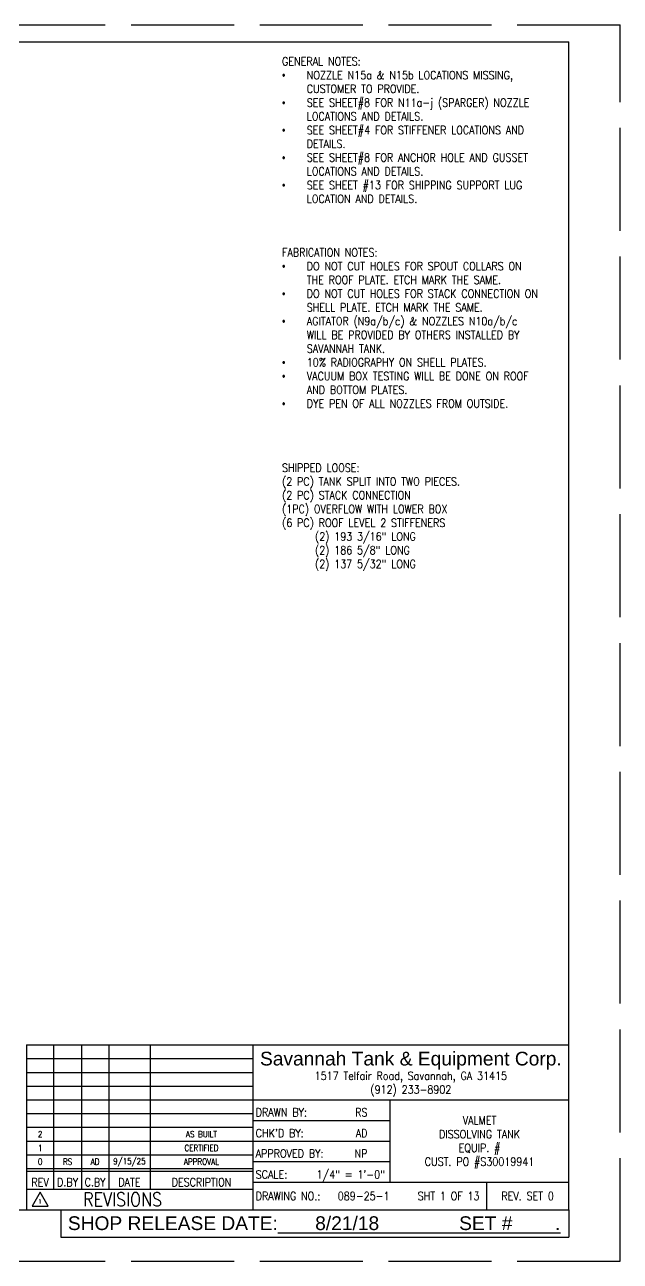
# Model space of a CAD drawing. Extents: x -36 to 1116, y 36 to 900.
# Drawn here: x 700 to 1116, y 36 to 900 of the extents above; entities that cross this region are included whole.
import ezdxf
from ezdxf.enums import TextEntityAlignment as Align

# ---------------------------------------------------------------- set-up
doc = ezdxf.new("R2010")
doc.units = 0
doc.header["$LTSCALE"] = 12
doc.header["$MEASUREMENT"] = 0
doc.linetypes.add('AM_ISO02W050', pattern=[7.5, 6, -1.5])
doc.layers.get('0').update_dxf_attribs({"linetype": 'CONTINUOUS'})
doc.layers.get('Defpoints').update_dxf_attribs({"linetype": 'CONTINUOUS'})
doc.layers.add('SHOP TAG', color=11, linetype='CONTINUOUS')
doc.layers.add('TEXT', color=4, linetype='CONTINUOUS')
doc.styles.add('ROMANS', font='ROMANS.shx', dxfattribs={"width": 0.85, "height": 5.76})
doc.styles.get("Standard").update_dxf_attribs({"font": 'sanss___.ttf'})

msp = doc.modelspace()

# ---------------------------------------------------------------- linework, layer by layer
for p, q in [((-24, 888), (1080, 888)), ((1080, 72), (1080, 888)), ((700.83486, 187.2), (1080, 187.2)), ((700.83486, 187.2), (700.83486, 72)), ((720.03486, 86.4), (720.03486, 187.2)), ((739.23486, 187.2), (739.23486, 86.4)), ((758.43486, 187.2), (758.43486, 86.4)), ((787.23486, 187.2), (787.23486, 86.4)), ((859.2, 187.2), (859.2, 72)), ((700.83486, 177.6), (859.2, 177.6)), ((700.83486, 168), (859.2, 168)), ((700.83486, 158.4), (859.2, 158.4)), ((700.83486, 148.8), (1080, 148.8)), ((955.2, 91.2), (955.2, 148.8)), ((700.83486, 139.2), (859.2, 139.2)), ((859.2, 134.4), (955.2, 134.4)), ((700.83486, 129.6), (859.2, 129.6)), ((700.83486, 120), (955.2, 120)), ((700.83486, 110.4), (859.2, 110.4)), ((859.2, 105.6), (955.2, 105.6)), ((700.83486, 100.8), (859.2, 100.8)), ((700.83486, 98.88), (859.2, 98.88)), ((859.2, 91.2), (1080, 91.2)), ((1022.4, 91.2), (1022.4, 72)), ((700.83486, 86.4), (859.2, 86.4)), ((-24, 72), (1080, 72))]:
    msp.add_line(p, q)
at = {"layer": 'Defpoints', "linetype": 'AM_ISO02W050'}
for p, q in [((-36, 900), (1116, 900)), ((1116, 36), (1116, 900)), ((-36, 36), (1116, 36))]:
    msp.add_line(p, q, dxfattribs=at)
at = {"layer": 'SHOP TAG'}
for p, q in [((724.8, 72), (724.8, 52.8)), ((1080, 72), (1080, 52.8)), ((724.8, 52.8), (1080, 52.8))]:
    msp.add_line(p, q, dxfattribs=at)
at = {"layer": 'TEXT'}
for p, q in [((710.43486, 84.20148), (704.8923, 74.60148)), ((715.97742, 74.60148), (710.43486, 84.20148)), ((704.8923, 74.60148), (715.97742, 74.60148))]:
    msp.add_line(p, q, dxfattribs=at)

# ---------------------------------------------------------------- texts
at = {"layer": 'SHOP TAG'}
msp.add_text('SHOP RELEASE DATE:%%U       8/21/18               SET #        .', height=9.6, dxfattribs=at).set_placement((901.97319, 62.60899), align=Align.MIDDLE_CENTER)
at = {"layer": 'TEXT'}
msp.add_text('Savannah Tank & Equipment Corp.', height=9.6, dxfattribs=at).set_placement((969.6, 177.6), align=Align.MIDDLE_CENTER)
at = {"layer": 'TEXT', "style": 'ROMANS', "width": 0.85}
for s, height, p in [('1517 Telfair Road, Savannah, GA 31415', 5.76, (969.6, 165.6)), ('(912) 233-8902', 5.76, (969.6, 156)), ('VALMET', 5.76, (1017.6, 134.4)), ('DISSOLVING TANK', 5.76, (1017.6, 124.8)), ('EQUIP. #', 5.76, (1017.6, 115.2)), ('CUST. PO #S30019941', 5.76, (1017.6, 105.6)), ('1', 2.88, (710.43486, 77.80148)), ('REVISIONS', 9.6, (768.03486, 79.2)), ('REV. SET 0', 5.76, (1051.2, 81.6))]:
    msp.add_text(s, height=height, dxfattribs=at).set_placement(p, align=Align.MIDDLE_CENTER)
for s, p in [('DRAWN BY:', (861.12, 140.09634)), ("CHK'D BY:", (861.12, 125.51902)), ('APPROVED BY:', (861.12, 111.29634)), ('SCALE:', (861.12, 96.63941)), ('SCALE:', (861.12, 96.63729)), ('DRAWING NO.:', (861.12, 81.6)), ('089-25-1', (918.51407, 81.6))]:
    msp.add_text(s, height=5.76, dxfattribs=at).set_placement(p, align=Align.MIDDLE_LEFT)
for s, p in [('RS', (939.27187, 140.09634)), ('AD', (939.27187, 125.51902)), ('NP', (939.27187, 111.29634)), ('1/4" = 1\'-0"', (951.50788, 96.63729)), ('SHT 1 OF 13', (1017.59405, 81.6))]:
    msp.add_text(s, height=5.76, dxfattribs=at).set_placement(p, align=Align.MIDDLE_RIGHT)
for s, height, p in [('2', 4.32, (710.43486, 124.8)), ('AS BUILT', 4.32, (823.21743, 124.8)), ('1', 4.32, (710.43486, 115.2)), ('CERTIFIED', 4.32, (823.21743, 115.2)), ('0', 4.32, (710.43486, 105.6)), ('RS', 4.32, (729.63486, 105.6)), ('AD', 4.32, (748.83486, 105.6)), ('9/15/25', 4.32, (772.83486, 105.6)), ('APPROVAL', 4.32, (823.21743, 105.6)), ('REV', 5.76, (710.43486, 91.2)), ('D.BY', 5.76, (729.63486, 91.2)), ('C.BY', 5.76, (748.83486, 91.2)), ('DATE', 5.76, (772.83486, 91.2)), ('DESCRIPTION', 5.76, (823.21743, 91.2))]:
    msp.add_text(s, height=height, dxfattribs=at).set_placement(p, align=Align.MIDDLE)
at = {"layer": 'TEXT', "char_height": 5.76, "width": 180.0993788, "attachment_point": 2, "style": 'ROMANS'}
for s, insert in [('\\pxql;GENERAL NOTES:\\P\\pi-3,l3,t3;{\\fSymbol|b0|i0|c2|p18;·^I}NOZZLE N15a & N15b LOCATIONS MISSING, CUSTOMER TO PROVIDE.\\P{\\fSymbol|b0|i0|c2|p18;·^I}SEE SHEET#8 FOR N11a-j (SPARGER) NOZZLE LOCATIONS AND DETAILS.\\P{\\fSymbol|b0|i0|c2|p18;·^I}SEE SHEET#4 FOR STIFFENER LOCATIONS AND DETAILS.\\P{\\fSymbol|b0|i0|c2|p18;·^I}SEE SHEET#8 FOR ANCHOR HOLE AND GUSSET LOCATIONS AND DETAILS.\\P{\\fSymbol|b0|i0|c2|p18;·^I}SEE SHEET #13 FOR SHIPPING SUPPORT LUG LOCATION AND DETAILS.', (969.6, 877.26837)), ('\\pxql;FABRICATION NOTES:\\P\\pi-3,l3,t3;{\\fSymbol|b0|i0|c2|p18;·^I}DO NOT CUT HOLES FOR SPOUT COLLARS ON THE ROOF PLATE. ETCH MARK THE SAME.\\P{\\fSymbol|b0|i0|c2|p18;·^I}DO NOT CUT HOLES FOR STACK CONNECTION ON SHELL PLATE. ETCH MARK THE SAME.\\P{\\fSymbol|b0|i0|c2|p18;·^I}AGITATOR (N9a/b/c) & NOZZLES N10a/b/c WILL BE PROVIDED BY OTHERS INSTALLED BY SAVANNAH TANK.\\P{\\fSymbol|b0|i0|c2|p18;·^I}10% RADIOGRAPHY ON SHELL PLATES. \\P{\\fSymbol|b0|i0|c2|p18;·^I}VACUUM BOX TESTING WILL BE DONE ON ROOF AND BOTTOM PLATES.\\P{\\fSymbol|b0|i0|c2|p18;·^I}DYE PEN OF ALL NOZZLES FROM OUTSIDE.', (969.6, 743.77983)), ('\\pxql;SHIPPED LOOSE:\\P(2 PC) TANK SPLIT INTO TWO PIECES.\\P(2 PC) STACK CONNECTION\\P(1PC) OVERFLOW WITH LOWER BOX\\P(6 PC) ROOF LEVEL 2 STIFFENERS\\P^I(2) 193 3/16" LONG\\P^I(2) 186 5/8" LONG\\P^I(2) 137 5/32" LONG\\P\\P^I\\P^I', (969.6, 593.31159))]:
    msp.add_mtext(s, dxfattribs=dict(at, insert=insert))

doc.saveas('drawing.dxf')
